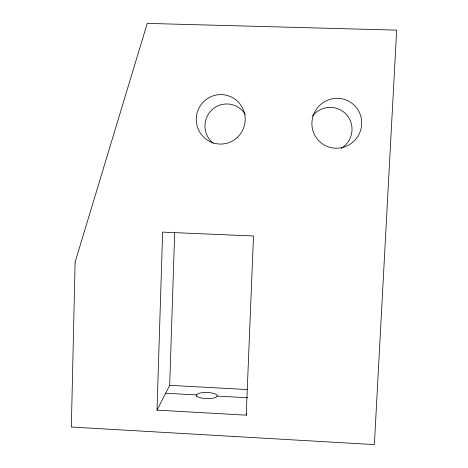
<?xml version="1.0" encoding="UTF-8"?>
<svg xmlns="http://www.w3.org/2000/svg" width="468" height="468" viewBox="0 0 468 468"><rect width="100%" height="100%" fill="white"/><g stroke="black" fill="none" stroke-linecap="round" stroke-linejoin="round"><path stroke-width="0.7" d="M157.014 410.149L162.636 232.11L253.498 236.001L246.221 415.169L157.014 410.149L169.679 385.328L174.699 232.157M196.484 396.384L196.537 394.933L165.643 393.237M246.221 415.169L246.396 413.724M169.679 385.328L247.157 389.54M217.205 396.068A10.384 3.065 1.7 0 0 202.381 392.652A10.384 3.065 1.7 0 0 200.983 397.911A10.384 3.065 1.7 0 0 217.205 396.068L247.613 397.741M213.385 143.372A21.99 21.762 -79.6 0 1 212.197 109.629A21.99 21.762 -79.6 0 1 245.285 114.391M312.519 116.052A22.283 21.984 -47.5 0 1 346.519 114.672A22.283 21.984 -47.5 0 1 341.248 148.374M75.126 262.062L71.341 427.032L374.377 444.6L396.659 30.127L147.239 23.4L75.126 262.062M237.393 137.387A24.74 24.459 -80.7 0 0 227.916 95.671A24.74 24.459 -80.7 0 0 196.882 124.962A24.74 24.459 -80.7 0 0 237.393 137.387M342.073 147.59A25.108 24.745 -47.4 0 0 355.259 106.271A25.108 24.745 -47.4 0 0 313.086 116.011A25.108 24.745 -47.4 0 0 342.073 147.59"/></g></svg>
